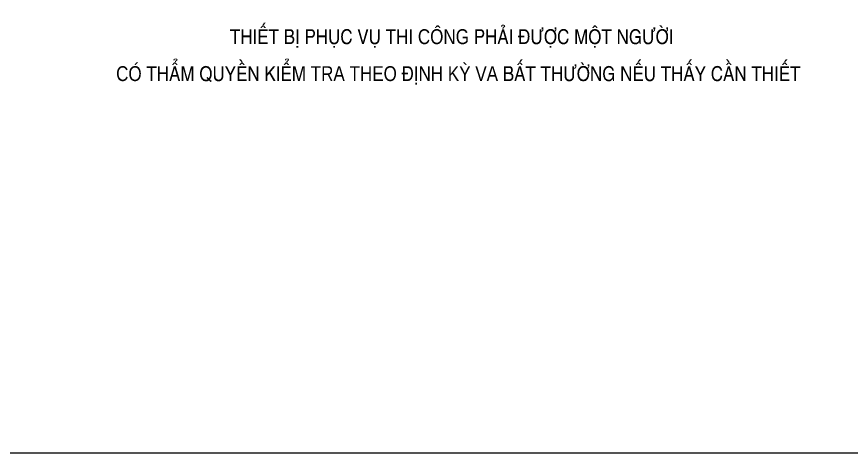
# Model space of a CAD drawing. Header units: millimetres. Extents: x -346728 to 1320345, y -537202 to -385966.
# Drawn here: x 1076399 to 1099819, y -535536 to -523279 of the extents above; entities that cross this region are included whole.
import ezdxf

# ---------------------------------------------------------------- set-up
doc = ezdxf.new("R2010")
doc.units = ezdxf.units.MM
doc.header["$LTSCALE"] = 100
doc.layers.add('TEXT', color=8, linetype='Continuous', lineweight=25)
doc.styles.add('VN-A', font='VHARIALN.TTF', dxfattribs={"height": 500})

# ---------------------------------------------------------------- blocks, each defined once
blk = doc.blocks.new('LVL-KHUNGTEN')
blk.add_lwpolyline([(61073, 41093), (119124, 41093), (119124, 62), (61073, 62)], close=True)
at = {"layer": 'DEFPOINTS'}
blk.add_line((119124, 62), (61073, 62), dxfattribs=at)

msp = doc.modelspace()

# ---------------------------------------------------------------- block references
at = {"xscale": 1.339663568069227, "yscale": 1.339663568069227, "zscale": 1.339663568069227}
msp.add_blockref('LVL-KHUNGTEN', (957439.9, -535618.7, -881.1), dxfattribs=at)

# ---------------------------------------------------------------- texts
at = {"layer": 'TEXT', "color": 170, "lineweight": 18, "style": 'VN-A'}
for s, p in [('ThiÕt bÞ phôc vô thi c«ng ph¶i ®\xadîc mét ng\xadêi ', (1082380.6, -524048.7, -881.1)), ('cã thÈm quyÒn kiÓm tra theo ®Þnh kú va bÊt th\xadêng nÕu thÊy cÇn thiÕt', (1079188.6, -525086.1, -881.1))]:
    msp.add_text(s, height=417.568, dxfattribs=at).set_placement(p)

doc.saveas('drawing.dxf')
